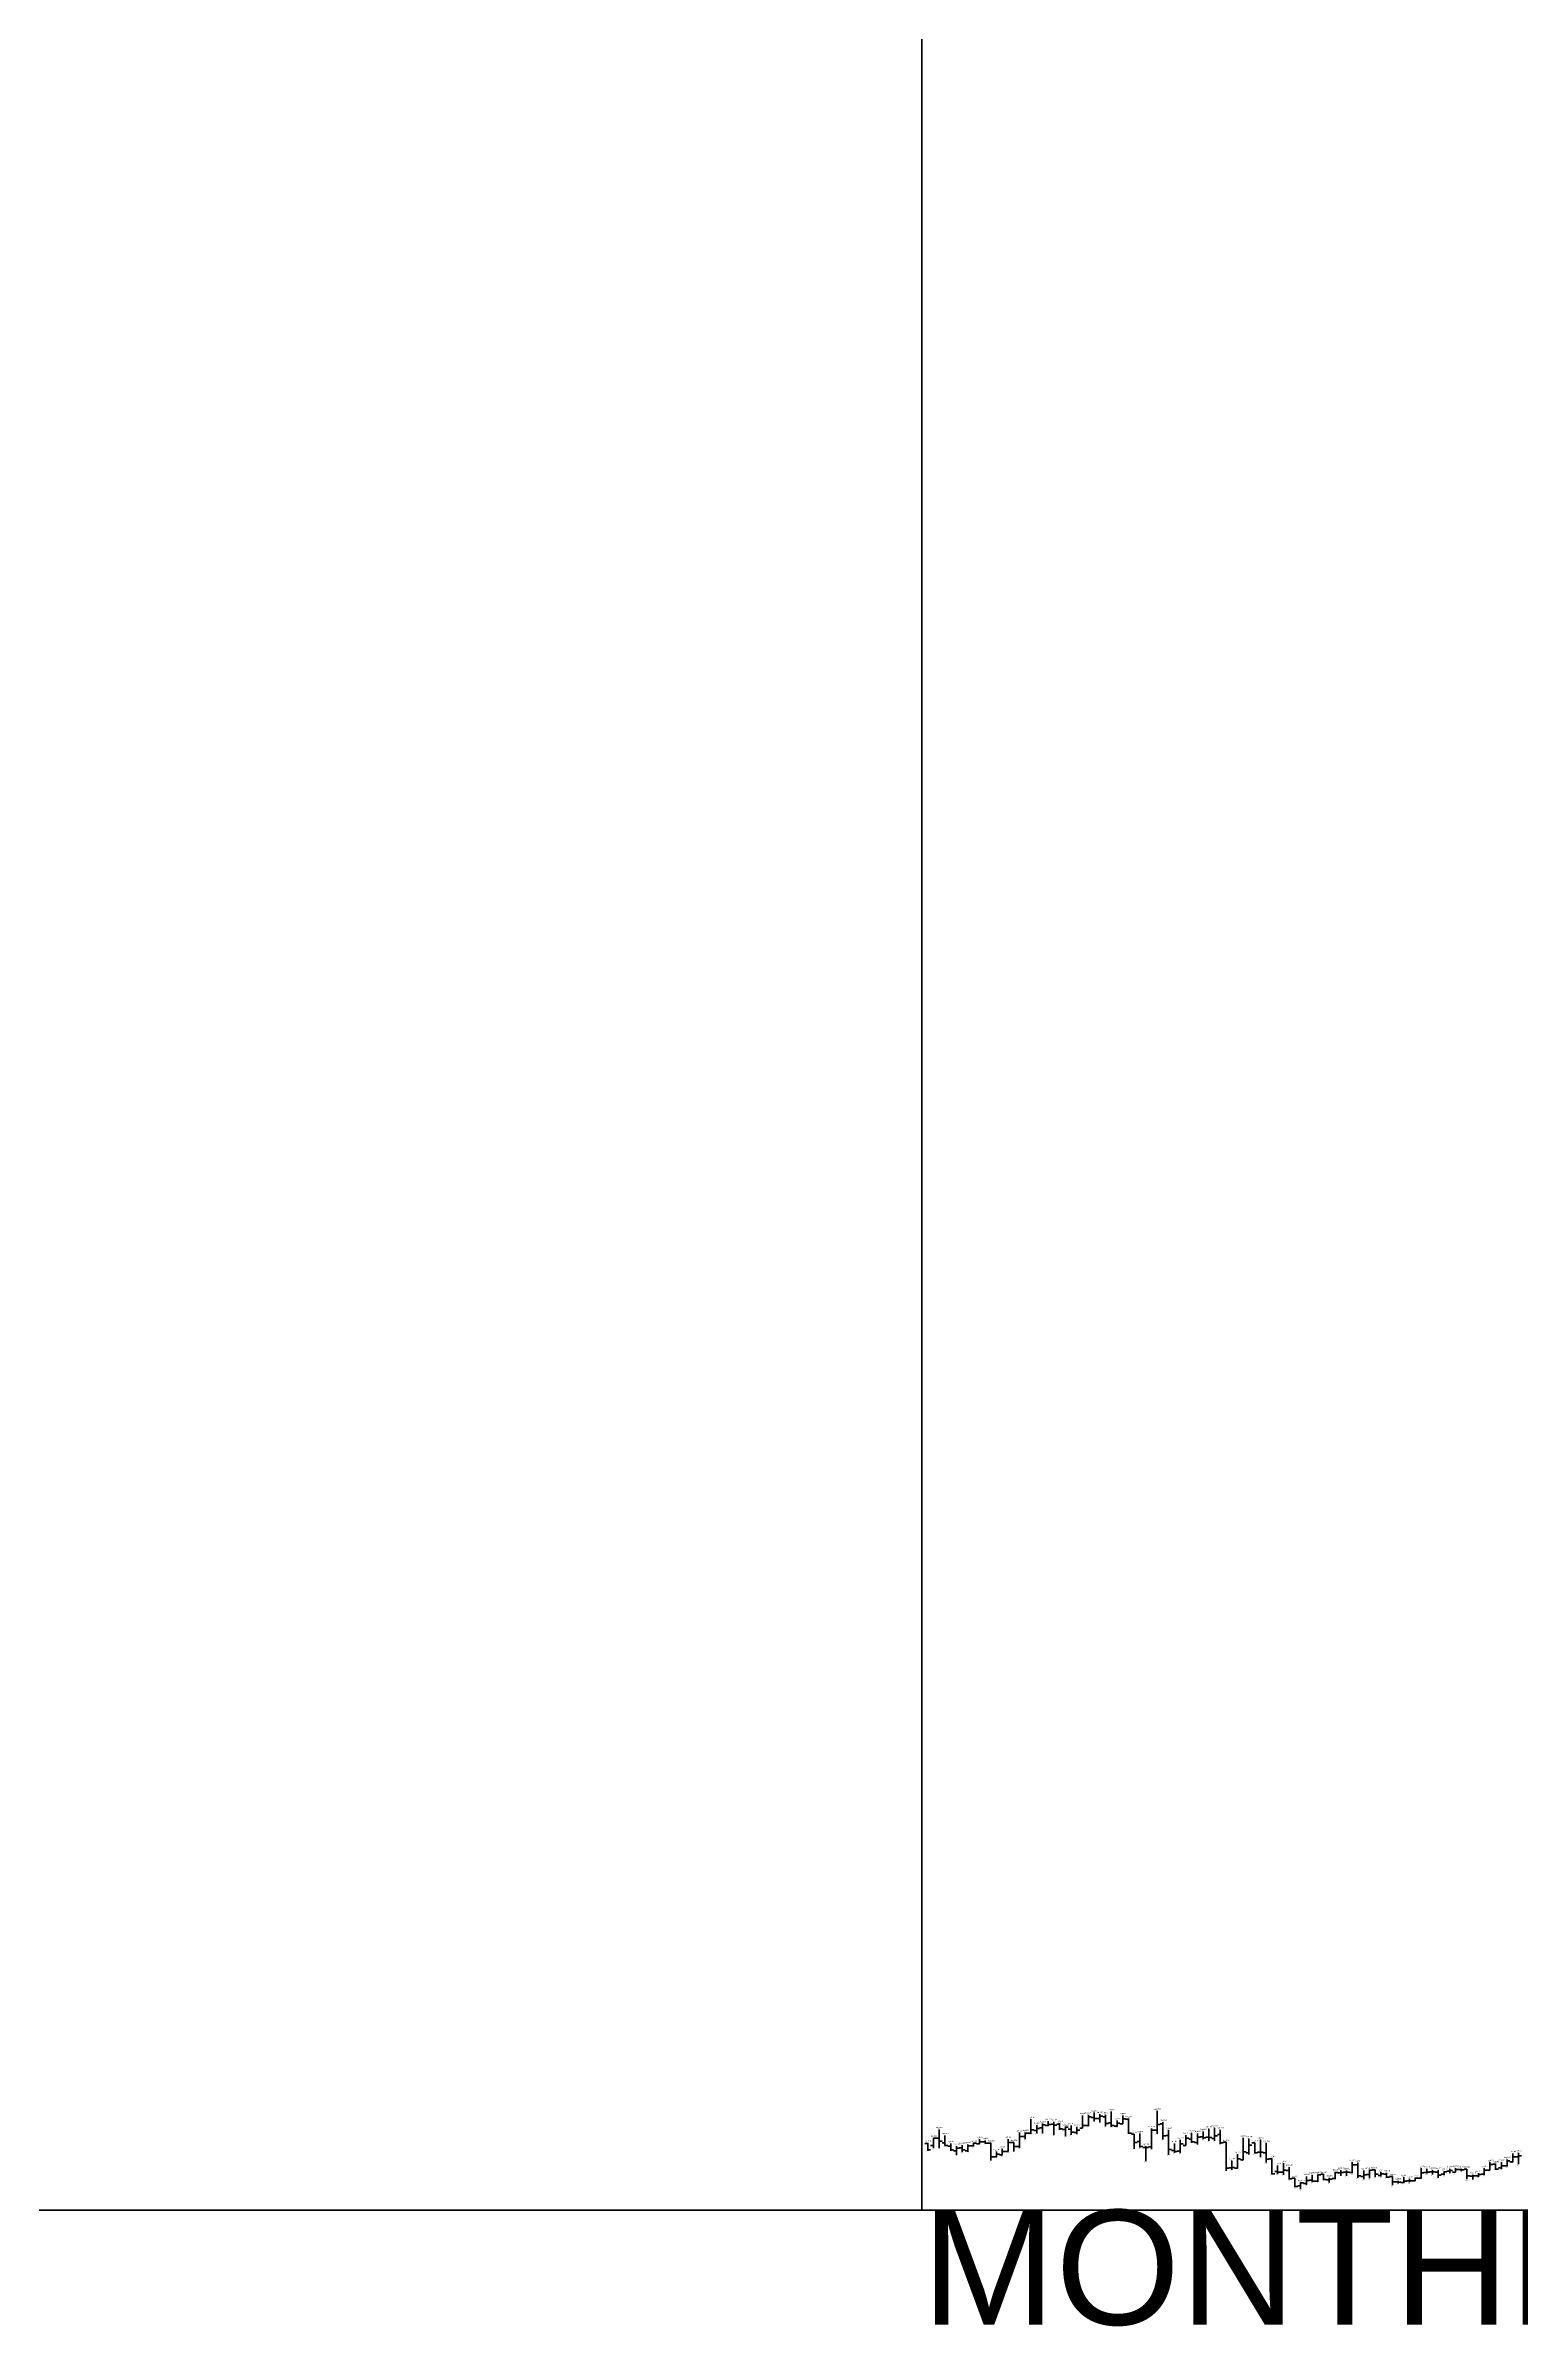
# Model space of a CAD drawing. Header units: inches. Extents: x 0 to 30000, y -20 to 2443.
# Drawn here: x 24847.2 to 25104.5, y -20.3 to 377.5 of the extents above; entities that cross this region are included whole.
import ezdxf

# ---------------------------------------------------------------- set-up
doc = ezdxf.new("R2010")
doc.units = ezdxf.units.IN
doc.header["$MEASUREMENT"] = 0
for name, color, linetype in [('axis', 7, 'Continuous'), ('DATE', 7, 'Continuous'), ('Graph', 7, 'Continuous'), ('Rate', 7, 'Continuous')]:
    doc.layers.add(name, color=color, linetype=linetype)
doc.styles.get("Standard").update_dxf_attribs({"font": 'arial.ttf'})

msp = doc.modelspace()

# ---------------------------------------------------------------- linework, layer by layer
at = {"layer": 'axis', "color": 7, "lineweight": 35}
for p, q in [((25000, 0), (25000, 760)), ((0, 0), (30000, 0))]:
    msp.add_line(p, q, dxfattribs=at)
at = {"layer": 'Graph', "color": 3, "lineweight": 35}
for p, q in [((25028, 16.515), (25028, 14.275)), ((25029, 16.625), (25029, 14.625)), ((25029, 16.241), (25029.5, 16.241)), ((25031, 15.974), (25030.5, 15.974)), ((25031, 16.7), (25031, 15.25)), ((25031, 16.395), (25031.5, 16.395)), ((25035, 16.5), (25035, 15.054)), ((25041, 17.28), (25041, 13.305)), ((25002, 12.562), (25002, 10.781)), ((25002, 12.562), (25002.5, 12.562)), ((25010, 12.375), (25010, 11.533)), ((25015, 12.375), (25015, 10.223)), ((25017, 13.481), (25017, 10.876)), ((25017, 12.86), (25017.5, 12.86)), ((25018, 12.86), (25017.5, 12.86)), ((25018, 13.556), (25018, 12.45)), ((25018, 13.393), (25018.5, 13.393)), ((25019, 13.393), (25018.5, 13.393)), ((25019, 15.844), (25019, 13.312)), ((25019, 13.975), (25019.5, 13.975)), ((25020, 13.875), (25019.5, 13.875)), ((25020, 14.83), (25020, 13.406)), ((25020, 14.25), (25020.5, 14.25)), ((25021, 14.324), (25020.5, 14.324)), ((25021, 15.075), (25021, 13.406)), ((25021, 14.856), (25021.5, 14.856)), ((25022, 14.766), (25021.5, 14.766)), ((25022, 15.501), (25022, 14.668)), ((25022, 14.939), (25022.5, 14.939)), ((25025, 14.081), (25024.5, 14.081)), ((25025, 14.475), (25025, 12.881)), ((25025, 14.432), (25025.5, 14.432)), ((25027, 13.501), (25026.5, 13.501)), ((25027, 14.5), (25027, 13.251)), ((25027, 13.944), (25027.5, 13.944)), ((25028, 14.3), (25027.5, 14.3)), ((25028, 14.775), (25028.5, 14.775)), ((25029, 14.749), (25028.5, 14.749)), ((25034, 14.656), (25033.5, 14.656)), ((25034, 15.625), (25034, 14.656)), ((25034, 15.145), (25034.5, 15.145)), ((25035, 15.056), (25034.5, 15.056)), ((25035, 15.906), (25035.5, 15.906)), ((25040, 14.225), (25040, 10.625)), ((25040, 13.909), (25040.5, 13.909)), ((25041, 13.963), (25040.5, 13.963)), ((25041, 14.911), (25041.5, 14.911)), ((25045, 12.249), (25045, 9.935)), ((25046, 13.062), (25046, 11.25)), ((25046, 12.525), (25046.5, 12.525)), ((25048, 13.375), (25048, 11.464)), ((25048, 12.738), (25048.5, 12.738)), ((25051, 12.5), (25050.5, 12.5)), ((25051, 14.35), (25051, 12.05)), ((25051, 12.925), (25051.5, 12.925)), ((25056, 12.575), (25056, 8.787)), ((25057, 12.438), (25057, 9.675)), ((25002, 11.25), (25001.5, 11.25)), ((25006, 10.314), (25005.5, 10.314)), ((25006, 11.137), (25006, 9.658)), ((25006, 10.781), (25006.5, 10.781)), ((25008, 10.312), (25007.5, 10.312)), ((25008, 11.438), (25008, 10.13)), ((25008, 11.231), (25008.5, 11.231)), ((25009, 11.194), (25008.5, 11.194)), ((25009, 11.681), (25009, 11.064)), ((25009, 11.674), (25009.5, 11.674)), ((25010, 11.533), (25009.5, 11.533)), ((25010, 11.928), (25010.5, 11.928)), ((25013, 9.262), (25012.5, 9.262)), ((25013, 10.219), (25013, 9.262)), ((25013, 9.74), (25013.5, 9.74)), ((25014, 9.656), (25013.5, 9.656)), ((25014, 10.688), (25014, 9.6)), ((25014, 10.223), (25014.5, 10.223)), ((25015, 10.223), (25014.5, 10.223)), ((25015, 11.812), (25015.5, 11.812)), ((25017, 11.08), (25016.5, 11.08)), ((25040, 11.025), (25039.5, 11.025)), ((25045, 10.3), (25044.5, 10.3)), ((25045, 11.57), (25045.5, 11.57)), ((25046, 11.251), (25045.5, 11.251)), ((25048, 11.806), (25047.5, 11.806)), ((25054, 8.575), (25054, 7)), ((25055, 9.75), (25055, 7.225)), ((25055, 8.919), (25055.5, 8.919)), ((25056, 8.787), (25055.5, 8.787)), ((25056, 10.131), (25056.5, 10.131)), ((25057, 10.001), (25056.5, 10.001)), ((25057, 11.303), (25057.5, 11.303)), ((25063, 8.175), (25063, 6.175)), ((25075, 8.342), (25075, 6.412)), ((25099, 8.338), (25099, 6.975)), ((25101, 8.375), (25101, 7.162)), ((25102, 8.842), (25102, 7.575)), ((25102, 8.565), (25102.5, 8.565)), ((25103, 8.405), (25102.5, 8.405)), ((25103, 9.855), (25103, 8.375)), ((25103, 9.274), (25103.5, 9.274)), ((25104, 9.312), (25103.5, 9.312)), ((25104, 10), (25104, 8)), ((25104, 9.488), (25104.5, 9.488)), ((25054, 7.375), (25053.5, 7.375)), ((25054, 7.45), (25054.5, 7.45)), ((25055, 7.285), (25054.5, 7.285)), ((25063, 6.6), (25062.5, 6.6)), ((25063, 6.979), (25063.5, 6.979)), ((25066, 4.2), (25065.5, 4.2)), ((25066, 4.795), (25066, 3.659)), ((25066, 4.723), (25066.5, 4.723)), ((25067, 4.628), (25066.5, 4.628)), ((25067, 5.875), (25067, 4.425)), ((25067, 5.174), (25067.5, 5.174)), ((25069, 5.025), (25068.5, 5.025)), ((25069, 6.225), (25069, 4.955)), ((25069, 6.129), (25069.5, 6.129)), ((25071, 5.3), (25070.5, 5.3)), ((25071, 5.643), (25071, 4.8)), ((25071, 5.399), (25071.5, 5.399)), ((25072, 5.5), (25071.5, 5.5)), ((25072, 6.686), (25072, 5.4)), ((25072, 6.536), (25072.5, 6.536)), ((25073, 6.486), (25072.5, 6.486)), ((25073, 6.975), (25073, 6)), ((25073, 6.574), (25073.5, 6.574)), ((25075, 6.575), (25074.5, 6.575)), ((25075, 7.87), (25075.5, 7.87)), ((25077, 5.875), (25076.5, 5.875)), ((25077, 6.9), (25077, 5.402)), ((25077, 6.15), (25077.5, 6.15)), ((25078, 6.2), (25077.5, 6.2)), ((25078, 7.061), (25078, 5.554)), ((25078, 6.956), (25078.5, 6.956)), ((25080, 6.025), (25079.5, 6.025)), ((25080, 6.595), (25080, 5.878)), ((25080, 6.309), (25080.5, 6.309)), ((25084, 4.829), (25083.5, 4.829)), ((25084, 5.725), (25084, 4.7)), ((25084, 5.062), (25084.5, 5.062)), ((25085, 5.1), (25084.5, 5.1)), ((25085, 5.434), (25085, 4.889)), ((25085, 5.104), (25085.5, 5.104)), ((25086, 5.125), (25085.5, 5.125)), ((25086, 5.625), (25086, 5.088)), ((25086, 5.554), (25086.5, 5.554)), ((25087, 5.55), (25086.5, 5.55)), ((25087, 7.3), (25087, 5.5)), ((25087, 6.486), (25087.5, 6.486)), ((25088, 6.55), (25087.5, 6.55)), ((25088, 7.2), (25088, 6.376)), ((25088, 6.634), (25088.5, 6.634)), ((25089, 6.675), (25088.5, 6.675)), ((25089, 6.982), (25089, 6.2)), ((25089, 6.695), (25089.5, 6.695)), ((25091, 6.249), (25090.5, 6.249)), ((25091, 6.8), (25091, 6.07)), ((25091, 6.692), (25091.5, 6.692)), ((25092, 6.769), (25091.5, 6.769)), ((25092, 7.197), (25092, 6.45)), ((25092, 6.924), (25092.5, 6.924)), ((25093, 6.628), (25092.5, 6.628)), ((25093, 7.325), (25093, 6.625)), ((25093, 7.072), (25093.5, 7.072)), ((25096, 5.912), (25095.5, 5.912)), ((25096, 6.15), (25096, 5.312)), ((25096, 5.997), (25096.5, 5.997)), ((25097, 6), (25096.5, 6)), ((25097, 6.436), (25097, 5.8)), ((25097, 6.216), (25097.5, 6.216)), ((25098, 6.244), (25097.5, 6.244)), ((25098, 7.297), (25098, 6.112)), ((25098, 6.978), (25098.5, 6.978)), ((25099, 6.975), (25098.5, 6.975)), ((25099, 7.935), (25099.5, 7.935)), ((25101, 7.372), (25100.5, 7.372)), ((25101, 7.706), (25101.5, 7.706)), ((25102, 7.725), (25101.5, 7.725))]:
    msp.add_line(p, q, dxfattribs=at)
at = {"layer": 'Graph', "color": 1, "lineweight": 35}
for p, q in [((25030, 16.125), (25029.5, 16.125)), ((25030, 16.997), (25030, 15.499)), ((25030, 15.974), (25030.5, 15.974)), ((25032, 16.262), (25031.5, 16.262)), ((25032, 16.625), (25032, 14.626)), ((25033, 17.194), (25033, 14.502)), ((25036, 15.973), (25036, 13.275)), ((25003, 12.562), (25002.5, 12.562)), ((25003, 14.062), (25003, 10.781)), ((25003, 12), (25003.5, 12)), ((25004, 13.012), (25004, 11.25)), ((25011, 12.15), (25011, 11.625)), ((25023, 15), (25022.5, 15)), ((25023, 15.375), (25023, 13.145)), ((25023, 14.78), (25023.5, 14.78)), ((25024, 14.963), (25023.5, 14.963)), ((25024, 15.162), (25024, 13.969)), ((25024, 14.156), (25024.5, 14.156)), ((25026, 14.125), (25025.5, 14.125)), ((25026, 14.75), (25026, 13.125)), ((25026, 13.575), (25026.5, 13.575)), ((25032, 15.092), (25032.5, 15.092)), ((25033, 15.224), (25032.5, 15.224)), ((25033, 14.759), (25033.5, 14.759)), ((25036, 15.846), (25035.5, 15.846)), ((25036, 13.412), (25036.5, 13.412)), ((25037, 13.25), (25036.5, 13.25)), ((25037, 13.25), (25037, 10.664)), ((25038, 11.97), (25037.5, 11.97)), ((25038, 13.364), (25038, 10.902)), ((25042, 15.035), (25041.5, 15.035)), ((25042, 15.35), (25042, 12.3)), ((25042, 12.967), (25042.5, 12.967)), ((25043, 13.025), (25042.5, 13.025)), ((25043, 13.95), (25043, 9.625)), ((25047, 12.375), (25046.5, 12.375)), ((25047, 13.475), (25047, 11.75)), ((25049, 12.749), (25048.5, 12.749)), ((25049, 13.725), (25049, 12.381)), ((25049, 12.625), (25049.5, 12.625)), ((25050, 12.725), (25049.5, 12.725)), ((25050, 14.175), (25050, 12.05)), ((25050, 12.65), (25050.5, 12.65)), ((25052, 13.2), (25051.5, 13.2)), ((25052, 14), (25052, 11.544)), ((25059, 12.235), (25059, 9.25)), ((25001, 11.625), (25000.5, 11.625)), ((25001, 11.719), (25001, 10.312)), ((25001, 10.5), (25001.5, 10.5)), ((25004, 11.719), (25003.5, 11.719)), ((25004, 11.269), (25004.5, 11.269)), ((25005, 11.175), (25004.5, 11.175)), ((25005, 11.625), (25005, 10.312)), ((25005, 10.5), (25005.5, 10.5)), ((25007, 10.875), (25006.5, 10.875)), ((25007, 11.344), (25007, 10.125)), ((25007, 10.5), (25007.5, 10.5)), ((25011, 11.906), (25010.5, 11.906)), ((25011, 11.682), (25011.5, 11.682)), ((25012, 11.682), (25011.5, 11.682)), ((25012, 11.756), (25012, 8.625)), ((25012, 9.262), (25012.5, 9.262)), ((25016, 11.812), (25015.5, 11.812)), ((25016, 11.812), (25016, 10.219)), ((25016, 11.08), (25016.5, 11.08)), ((25037, 11.787), (25037.5, 11.787)), ((25038, 11.062), (25038.5, 11.062)), ((25039, 10.94), (25038.5, 10.94)), ((25039, 11.15), (25039, 8.553)), ((25039, 10.905), (25039.5, 10.905)), ((25043, 10.589), (25043.5, 10.589)), ((25044, 10.4), (25043.5, 10.4)), ((25044, 11.625), (25044, 10)), ((25044, 10.238), (25044.5, 10.238)), ((25047, 11.909), (25047.5, 11.909)), ((25052, 11.7), (25052.5, 11.7)), ((25053, 11.825), (25052.5, 11.825)), ((25053, 11.825), (25053, 6.827)), ((25058, 11.725), (25057.5, 11.725)), ((25058, 11.725), (25058, 9.875)), ((25058, 9.974), (25058.5, 9.974)), ((25059, 10.125), (25058.5, 10.125)), ((25059, 10.089), (25059.5, 10.089)), ((25060, 9.975), (25059.5, 9.975)), ((25060, 11.684), (25060, 8.305)), ((25060, 8.895), (25060.5, 8.895)), ((25061, 8.95), (25060.5, 8.95)), ((25061, 8.995), (25061, 6.25)), ((25076, 8.223), (25076, 5.634)), ((25100, 8), (25099.5, 8)), ((25100, 8.1), (25100, 7)), ((25053, 7.3), (25053.5, 7.3)), ((25061, 6.316), (25061.5, 6.316)), ((25062, 6.7), (25061.5, 6.7)), ((25062, 7.775), (25062, 6.25)), ((25062, 6.614), (25062.5, 6.614)), ((25064, 6.925), (25063.5, 6.925)), ((25064, 7.5), (25064, 5.325)), ((25064, 5.452), (25064.5, 5.452)), ((25065, 5.562), (25064.5, 5.562)), ((25065, 5.562), (25065, 4.02)), ((25065, 4.14), (25065.5, 4.14)), ((25068, 5.225), (25067.5, 5.225)), ((25068, 6.175), (25068, 4.875)), ((25068, 5.03), (25068.5, 5.03)), ((25070, 6.25), (25069.5, 6.25)), ((25070, 6.25), (25070, 5.228)), ((25070, 5.304), (25070.5, 5.304)), ((25074, 6.638), (25073.5, 6.638)), ((25074, 6.875), (25074, 6)), ((25074, 6.63), (25074.5, 6.63)), ((25076, 7.9), (25075.5, 7.9)), ((25076, 5.964), (25076.5, 5.964)), ((25079, 7), (25078.5, 7)), ((25079, 7.025), (25079, 5.75)), ((25079, 6.245), (25079.5, 6.245)), ((25081, 6.25), (25080.5, 6.25)), ((25081, 6.5), (25081, 5.625)), ((25081, 5.744), (25081.5, 5.744)), ((25082, 5.867), (25081.5, 5.867)), ((25082, 5.867), (25082, 4.325)), ((25082, 4.94), (25082.5, 4.94)), ((25083, 4.9), (25082.5, 4.9)), ((25083, 5.125), (25083, 4.625)), ((25083, 4.841), (25083.5, 4.841)), ((25090, 6.626), (25089.5, 6.626)), ((25090, 6.947), (25090, 5.625)), ((25090, 6.115), (25090.5, 6.115)), ((25094, 7.05), (25093.5, 7.05)), ((25094, 7.2), (25094, 6.811)), ((25094, 7.009), (25094.5, 7.009)), ((25095, 7.11), (25094.5, 7.11)), ((25095, 7.155), (25095, 5.414)), ((25095, 5.994), (25095.5, 5.994)), ((25100, 7.156), (25100.5, 7.156))]:
    msp.add_line(p, q, dxfattribs=at)

# ---------------------------------------------------------------- texts
at = {"layer": 'axis'}
msp.add_text('MONTHLY CHART', height=20, dxfattribs=at).set_placement((25000, -20))
at = {"layer": 'DATE'}
for s, p in [('Jun1996', (25018.5, 16.094)), ('Sep1996', (25021.5, 15.751)), ('Mar1997', (25027.5, 16.765)), ('Apr1997', (25028.5, 16.875)), ('May1997', (25029.5, 17.247)), ('Jun1997', (25030.5, 16.95)), ('Jul1997', (25031.5, 16.875)), ('Aug1997', (25032.5, 17.444)), ('Sep1997', (25033.5, 15.875)), ('Oct1997', (25034.5, 16.75)), ('Nov1997', (25035.5, 16.223)), ('Apr1998', (25040.5, 17.53)), ('Dec1994', (25000.5, 11.969)), ('Jan1995', (25001.5, 12.812)), ('Feb1995', (25002.5, 14.312)), ('Mar1995', (25003.5, 13.262)), ('Apr1995', (25004.5, 11.875)), ('Aug1995', (25008.5, 11.931)), ('Sep1995', (25009.5, 12.625)), ('Oct1995', (25010.5, 12.4)), ('Nov1995', (25011.5, 12.006)), ('Feb1996', (25014.5, 12.625)), ('Mar1996', (25015.5, 12.062)), ('Apr1996', (25016.5, 13.731)), ('May1996', (25017.5, 13.806)), ('Jul1996', (25019.5, 15.08)), ('Aug1996', (25020.5, 15.325)), ('Oct1996', (25022.5, 15.625)), ('Nov1996', (25023.5, 15.412)), ('Dec1996', (25024.5, 14.725)), ('Jan1997', (25025.5, 15)), ('Feb1997', (25026.5, 14.75)), ('Dec1997', (25036.5, 13.5)), ('Jan1998', (25037.5, 13.614)), ('Mar1998', (25039.5, 14.475)), ('May1998', (25041.5, 15.6)), ('Jun1998', (25042.5, 14.2)), ('Jul1998', (25043.5, 11.875)), ('Aug1998', (25044.5, 12.499)), ('Sep1998', (25045.5, 13.312)), ('Oct1998', (25046.5, 13.725)), ('Nov1998', (25047.5, 13.625)), ('Dec1998', (25048.5, 13.975)), ('Jan1999', (25049.5, 14.425)), ('Feb1999', (25050.5, 14.6)), ('Mar1999', (25051.5, 14.25)), ('Apr1999', (25052.5, 12.075)), ('Jul1999', (25055.5, 12.825)), ('Aug1999', (25056.5, 12.688)), ('Sep1999', (25057.5, 11.975)), ('Oct1999', (25058.5, 12.485)), ('Nov1999', (25059.5, 11.934)), ('May1995', (25005.5, 11.387)), ('Jun1995', (25006.5, 11.594)), ('Jul1995', (25007.5, 11.688)), ('Dec1995', (25012.5, 10.469)), ('Jan1996', (25013.5, 10.938)), ('Feb1998', (25038.5, 11.4)), ('May1999', (25053.5, 8.825)), ('Jun1999', (25054.5, 10)), ('Dec1999', (25060.5, 9.245)), ('Jan2000', (25061.5, 8.025)), ('Feb2000', (25062.5, 8.425)), ('Feb2001', (25074.5, 8.592)), ('Mar2001', (25075.5, 8.473)), ('Feb2003', (25098.5, 8.588)), ('Mar2003', (25099.5, 8.35)), ('Apr2003', (25100.5, 8.625)), ('May2003', (25101.5, 9.092)), ('Jun2003', (25102.5, 10.105)), ('Jul2003', (25103.5, 10.25)), ('Mar2000', (25063.5, 7.75)), ('Apr2000', (25064.5, 5.812)), ('May2000', (25065.5, 5.045)), ('Jun2000', (25066.5, 6.125)), ('Jul2000', (25067.5, 6.425)), ('Aug2000', (25068.5, 6.475)), ('Sep2000', (25069.5, 6.5)), ('Oct2000', (25070.5, 5.893)), ('Nov2000', (25071.5, 6.936)), ('Dec2000', (25072.5, 7.225)), ('Jan2001', (25073.5, 7.125)), ('Apr2001', (25076.5, 7.15)), ('May2001', (25077.5, 7.311)), ('Jun2001', (25078.5, 7.275)), ('Jul2001', (25079.5, 6.845)), ('Aug2001', (25080.5, 6.75)), ('Sep2001', (25081.5, 6.117)), ('Oct2001', (25082.5, 5.375)), ('Nov2001', (25083.5, 5.975)), ('Dec2001', (25084.5, 5.684)), ('Jan2002', (25085.5, 5.875)), ('Feb2002', (25086.5, 7.55)), ('Mar2002', (25087.5, 7.45)), ('Apr2002', (25088.5, 7.232)), ('May2002', (25089.5, 7.197)), ('Jun2002', (25090.5, 7.05)), ('Jul2002', (25091.5, 7.447)), ('Aug2002', (25092.5, 7.575)), ('Sep2002', (25093.5, 7.45)), ('Oct2002', (25094.5, 7.405)), ('Nov2002', (25095.5, 6.4)), ('Dec2002', (25096.5, 6.686)), ('Jan2003', (25097.5, 7.548))]:
    msp.add_text(s, height=0.2, dxfattribs=at).set_placement(p)
at = {"layer": 'Rate'}
for s, p in [('126.75', (25018.75, 15.944)), ('132.12', (25027.75, 16.615)), ('133', (25028.75, 16.725)), ('135.98', (25029.75, 17.098)), ('133.6', (25030.75, 16.8)), ('133', (25031.75, 16.725)), ('137.55', (25032.75, 17.294)), ('132', (25034.75, 16.6)), ('127.78', (25035.75, 16.073)), ('138.24', (25040.75, 17.38)), ('100.5', (25001.75, 12.662)), ('112.5', (25002.75, 14.162)), ('104.1', (25003.75, 13.113)), ('99', (25009.75, 12.475)), ('97.2', (25010.75, 12.25)), ('94.05', (25011.75, 11.856)), ('99', (25014.75, 12.475)), ('94.5', (25015.75, 11.912)), ('107.85', (25016.75, 13.581)), ('99.6', (25017.75, 12.25)), ('108.45', (25017.75, 13.656)), ('106.5', (25018.75, 13.113)), ('118.64', (25019.75, 14.93)), ('107.25', (25019.75, 13.206)), ('120.6', (25020.75, 15.175)), ('107.25', (25020.75, 13.206)), ('124.01', (25021.75, 15.601)), ('117.34', (25021.75, 14.467)), ('123', (25022.75, 15.475)), ('105.16', (25022.75, 12.945)), ('121.3', (25023.75, 15.262)), ('111.75', (25023.75, 13.769)), ('115.8', (25024.75, 14.575)), ('103.05', (25024.75, 12.681)), ('118', (25025.75, 14.85)), ('105', (25025.75, 12.925)), ('116', (25026.75, 14.6)), ('106.01', (25026.75, 13.051)), ('114.2', (25027.75, 14.075)), ('117', (25028.75, 14.425)), ('123.99', (25029.75, 15.299)), ('122', (25030.75, 15.05)), ('117.01', (25031.75, 14.426)), ('116.02', (25032.75, 14.303)), ('125', (25033.75, 15.725)), ('117.25', (25033.75, 14.456)), ('120.43', (25034.75, 14.854)), ('106.2', (25035.75, 13.075)), ('106', (25036.75, 13.35)), ('106.91', (25037.75, 13.464)), ('113.8', (25039.75, 14.325)), ('106.44', (25040.75, 13.105)), ('98.4', (25041.75, 12.1)), ('122.8', (25041.75, 15.45)), ('111.6', (25042.75, 14.05)), ('97.99', (25044.75, 12.349)), ('104.5', (25045.75, 13.162)), ('107.8', (25046.75, 13.575)), ('107', (25047.75, 13.475)), ('99.05', (25048.75, 12.181)), ('109.8', (25048.75, 13.825)), ('96.4', (25049.75, 11.85)), ('113.4', (25049.75, 14.275)), ('96.4', (25050.75, 11.85)), ('114.8', (25050.75, 14.45)), ('112', (25051.75, 14.1)), ('94.6', (25052.75, 11.925)), ('100.6', (25055.75, 12.675)), ('99.5', (25056.75, 12.537)), ('97.88', (25058.75, 12.335)), ('82.5', (25000.75, 10.113)), ('93.75', (25000.75, 11.819)), ('86.25', (25001.75, 10.581)), ('86.25', (25002.75, 10.581)), ('90', (25003.75, 11.05)), ('82.5', (25004.75, 10.113)), ('93', (25004.75, 11.725)), ('89.1', (25005.75, 11.238)), ('77.26', (25005.75, 9.458)), ('81', (25006.75, 9.925)), ('90.75', (25006.75, 11.444)), ('81.04', (25007.75, 9.93)), ('91.5', (25007.75, 11.537)), ('88.51', (25008.75, 10.864)), ('93.45', (25008.75, 11.781)), ('92.26', (25009.75, 11.332)), ('93', (25010.75, 11.425)), ('69', (25011.75, 8.425)), ('81.75', (25012.75, 10.319)), ('74.1', (25012.75, 9.062)), ('85.5', (25013.75, 10.787)), ('76.8', (25013.75, 9.4)), ('81.78', (25014.75, 10.023)), ('81.75', (25015.75, 10.019)), ('87.01', (25016.75, 10.676)), ('85.31', (25036.75, 10.464)), ('87.22', (25037.75, 10.703)), ('89.2', (25038.75, 11.25)), ('68.42', (25038.75, 8.353)), ('85', (25039.75, 10.425)), ('77', (25042.75, 9.425)), ('80', (25043.75, 9.8)), ('93', (25043.75, 11.725)), ('79.48', (25044.75, 9.735)), ('90', (25045.75, 11.05)), ('94', (25046.75, 11.55)), ('91.71', (25047.75, 11.264)), ('92.35', (25051.75, 11.344)), ('68.6', (25053.75, 8.675)), ('78', (25054.75, 9.85)), ('70.3', (25055.75, 8.588)), ('77.4', (25056.75, 9.475)), ('93.8', (25057.75, 11.825)), ('79', (25057.75, 9.675)), ('74', (25058.75, 9.05)), ('93.47', (25059.75, 11.784)), ('66.44', (25059.75, 8.105)), ('71.96', (25060.75, 9.095)), ('62.2', (25061.75, 7.875)), ('65.4', (25062.75, 8.275)), ('66.74', (25074.75, 8.442)), ('65.78', (25075.75, 8.322)), ('66.7', (25098.75, 8.438)), ('64.8', (25099.75, 8.2)), ('67', (25100.75, 8.475)), ('70.74', (25101.75, 8.942)), ('78.84', (25102.75, 9.955)), ('67', (25102.75, 8.175)), ('80', (25103.75, 10.1)), ('54.62', (25052.75, 6.628)), ('56', (25053.75, 6.8)), ('57.8', (25054.75, 7.025)), ('50', (25060.75, 6.05)), ('50', (25061.75, 6.05)), ('49.4', (25062.75, 5.975)), ('42.6', (25063.75, 5.125)), ('60', (25063.75, 7.6)), ('44.5', (25064.75, 5.662)), ('38.36', (25065.75, 4.895)), ('47', (25066.75, 5.975)), ('35.4', (25066.75, 4.225)), ('49.4', (25067.75, 6.275)), ('39', (25067.75, 4.675)), ('49.8', (25068.75, 6.325)), ('39.64', (25068.75, 4.755)), ('41.82', (25069.75, 5.027)), ('50', (25069.75, 6.35)), ('45.14', (25070.75, 5.742)), ('38.4', (25070.75, 4.6)), ('43.2', (25071.75, 5.2)), ('53.49', (25071.75, 6.786)), ('48', (25072.75, 5.8)), ('55.8', (25072.75, 7.075)), ('48', (25073.75, 5.8)), ('55', (25073.75, 6.975)), ('51.3', (25074.75, 6.212)), ('45.07', (25075.75, 5.434)), ('43.22', (25076.75, 5.202)), ('55.2', (25076.75, 7)), ('44.43', (25077.75, 5.354)), ('56.49', (25077.75, 7.161)), ('46', (25078.75, 5.55)), ('56.2', (25078.75, 7.125)), ('47.02', (25079.75, 5.678)), ('52.76', (25079.75, 6.695)), ('45', (25080.75, 5.425)), ('52', (25080.75, 6.6)), ('46.94', (25081.75, 5.967)), ('34.6', (25081.75, 4.125)), ('41', (25082.75, 5.225)), ('37', (25082.75, 4.425)), ('45.8', (25083.75, 5.825)), ('37.6', (25083.75, 4.5)), ('43.47', (25084.75, 5.534)), ('39.11', (25084.75, 4.689)), ('45', (25085.75, 5.725)), ('40.7', (25085.75, 4.888)), ('44', (25086.75, 5.3)), ('58.4', (25086.75, 7.4)), ('57.6', (25087.75, 7.3)), ('51.01', (25087.75, 6.176)), ('49.6', (25088.75, 6)), ('55.86', (25088.75, 7.082)), ('45', (25089.75, 5.425)), ('55.58', (25089.75, 7.047)), ('48.56', (25090.75, 5.87)), ('54.4', (25090.75, 6.9)), ('57.58', (25091.75, 7.297)), ('51.6', (25091.75, 6.25)), ('58.6', (25092.75, 7.425)), ('53', (25092.75, 6.425)), ('57.6', (25093.75, 7.3)), ('54.49', (25093.75, 6.611)), ('43.31', (25094.75, 5.214)), ('57.24', (25094.75, 7.255)), ('49.2', (25095.75, 6.25)), ('42.5', (25095.75, 5.112)), ('46.4', (25096.75, 5.6)), ('51.49', (25096.75, 6.536)), ('48.9', (25097.75, 5.912)), ('58.38', (25097.75, 7.397)), ('55.8', (25098.75, 6.775)), ('56', (25099.75, 6.8)), ('57.3', (25100.75, 6.962)), ('60.6', (25101.75, 7.375)), ('64', (25103.75, 7.8)), ('32.16', (25064.75, 3.82)), ('29.27', (25065.75, 3.459))]:
    msp.add_text(s, height=0.1, dxfattribs=at).set_placement(p)

doc.saveas('drawing.dxf')
